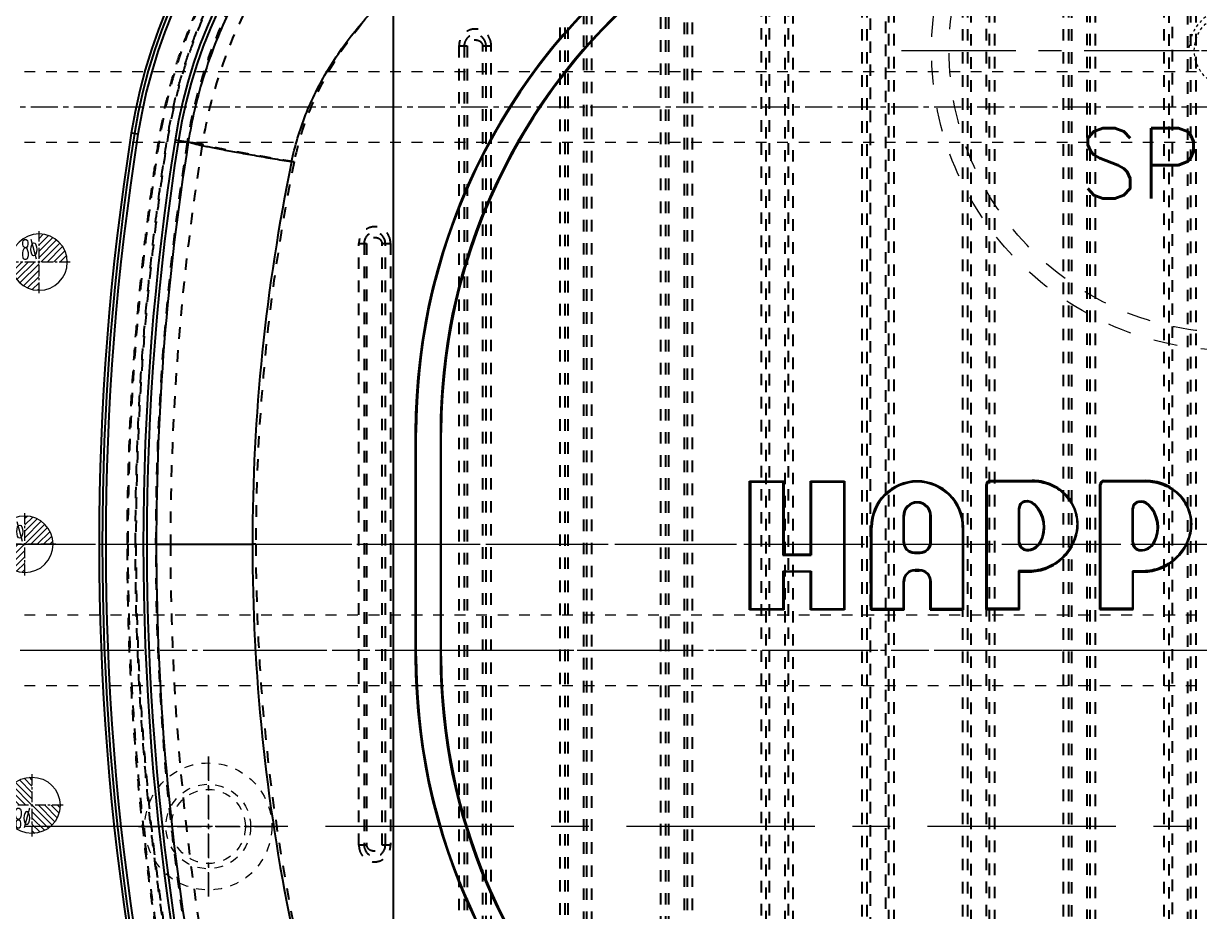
# Model space of a CAD drawing. Header units: millimetres. Extents: x 1937 to 4271, y -9032 to 1737.
# Drawn here: x 2544.9 to 2711.5, y -979.3 to -853.4 of the extents above; entities that cross this region are included whole.
import ezdxf
from ezdxf.enums import TextEntityAlignment as Align

# ---------------------------------------------------------------- set-up
doc = ezdxf.new("R2010")
doc.units = ezdxf.units.MM
doc.header["$LTSCALE"] = 16.335
doc.linetypes.add('CENTER', pattern=[0.6, 0.375, -0.075, 0.075, -0.075])
doc.linetypes.add('HIDDEN', pattern=[0.2, 0.1, -0.1])
doc.layers.get('0').update_dxf_attribs({"linetype": 'CONTINUOUS'})
for name, color, linetype, lineweight in [('center', 1, 'CENTER', 9), ('cool', 153, 'HIDDEN', 9), ('epin', 13, 'CONTINUOUS', 9), ('moldbase', 7, 'CONTINUOUS', 20), ('screw', 33, 'CONTINUOUS', 13), ('sp', 193, 'CONTINUOUS', 9)]:
    doc.layers.add(name, color=color, linetype=linetype, lineweight=lineweight)
doc.layers.add('DEFAULT_2', color=8, linetype='HIDDEN')
doc.styles.add('TXT', font='txt.shx', dxfattribs={"bigfont": 'gbcbig.shx'})
doc.styles.add('TXT05', font='txt.shx', dxfattribs={"width": 0.5, "bigfont": 'gbcbig.shx'})

# ---------------------------------------------------------------- blocks, each defined once
blk = doc.blocks.new('2')
at = {"layer": 'moldbase', "color": 1, "linetype": 'CENTER', "ltscale": 0.55978}
for p, q in [((2138.27, -977.11), (2138.27, -957.31)), ((2138.27, -977.11), (2138.27, -957.31)), ((2138.27, -957.31), (2138.27, -977.11)), ((2148.17, -967.21), (2128.37, -967.21)), ((2128.37, -967.21), (2148.17, -967.21)), ((2128.37, -967.21), (2148.17, -967.21))]:
    blk.add_line(p, q, dxfattribs=at)
at = {"layer": 'moldbase', "color": 8, "linetype": 'HIDDEN', "ltscale": 0.746373}
for radius in [9, 9, 9, 6, 6, 6, 5.25, 5.25, 5.25]:
    blk.add_circle((2138.27, -967.21), radius, dxfattribs=at)
blk = doc.blocks.new('sp_80_th', base_point=(283.27, -1197.21))
at = {"layer": 'sp', "color": 1, "linetype": 'CENTER', "ltscale": 2.643404}
for p, q in [((283.27, -1243.96), (283.27, -1150.46)), ((236.52, -1197.21), (330.02, -1197.21))]:
    blk.add_line(p, q, dxfattribs=at)
at = {"layer": 'sp', "linetype": 'HIDDEN', "ltscale": 2.073258}
for radius in [42.5, 40]:
    blk.add_circle((283.27, -1197.21), radius, dxfattribs=at)
at = {"layer": 'sp', "color": 6, "style": 'TXT'}
blk.add_text('SP%%c80', height=10, dxfattribs=at).set_placement((283.27, -1213.21), align=Align.MIDDLE)
blk = doc.blocks.new('screw_m12_g')
at = {"layer": 'screw', "color": 1, "linetype": 'CENTER', "ltscale": 0.24}
for p, q in [((0, -6.6), (0, 6.6)), ((-6.6, 0), (6.6, 0))]:
    blk.add_line(p, q, dxfattribs=at)
at = {"layer": 'screw', "color": 33, "linetype": 'HIDDEN', "ltscale": 0.24}
blk.add_circle((0, 0), 5.25, dxfattribs=at)
at = {"layer": 'screw', "color": 92, "linetype": 'HIDDEN', "ltscale": 0.24}
blk.add_arc((0, 0), 6, 270, 180, dxfattribs=at)
at = {"layer": 'screw', "color": 6, "style": 'TXT'}
blk.add_text('M12', height=2.4, dxfattribs=at).set_placement((-2.04, -3))
blk = doc.blocks.new('7')
at = {"layer": 'cool', "ltscale": 0.932966}
for p, q in [((72.6, -1087.21), (493.94, -1087.21)), ((72.6, -1097.21), (493.94, -1097.21))]:
    blk.add_line(p, q, dxfattribs=at)
at = {"layer": 'cool', "color": 1, "linetype": 'CENTER', "ltscale": 0.621977}
blk.add_line((58.27, -1092.21), (508.27, -1092.21), dxfattribs=at)
blk = doc.blocks.new('epin_ejp_8')
at = {"layer": 'epin'}
h = blk.add_hatch(dxfattribs=at)
h.set_pattern_fill('_ANSI31', color=123, scale=0.2, angle=90, style=0)
h.set_pattern_definition([(135, (-263.1036, 1313.3417), (-0.4490128, -0.4490128), [])])
h.paths.add_polyline_path([(0, 4, 0.414214), (-4, 0), (0, 0)])
h.paths.add_polyline_path([(4, 0), (0, 0), (0, -4, 0.414214)])
at = {"layer": 'epin', "color": 1, "linetype": 'CENTER', "ltscale": 0.248791}
for p, q in [((0, -4.4), (0, 4.4)), ((-4.4, 0), (4.4, 0))]:
    blk.add_line(p, q, dxfattribs=at)
at = {"layer": 'epin'}
blk.add_circle((0, 0), 4, dxfattribs=at)
at = {"layer": 'epin', "color": 6, "style": 'TXT05', "width": 0.5}
blk.add_text('%%c8', height=2.8, dxfattribs=at).set_placement((1.33, 1.8), align=Align.MIDDLE)
blk = doc.blocks.new('11')
at = {"layer": 'epin', "color": 4, "xscale": -1}
for p in [(2547.05, -887.21), (2545.05, -927.21, 0)]:
    blk.add_blockref('epin_ejp_8', p, dxfattribs=at)
at = {"layer": 'epin', "color": 4, "rotation": 180.0000000000009}
blk.add_blockref('epin_ejp_8', (2546.05, -964.21), dxfattribs=at)

msp = doc.modelspace()

# ---------------------------------------------------------------- linework, layer by layer
at = {"color": 7, "linetype": 'Continuous'}
for p, q in [((2597.245, -848.731), (2597.245, -1005.689)), ((2561.071, -869.075), (2560.132, -868.927)), ((2568.21, -870.203), (2566.324, -869.905)), ((2600.387, -911.356), (2600.387, -943.064)), ((2600.515, -911.356), (2600.387, -911.356)), ((2600.515, -943.064), (2600.515, -911.356)), ((2603.942, -911.356), (2603.942, -943.064)), ((2604.071, -911.356), (2603.942, -911.356)), ((2604.071, -943.064), (2604.071, -911.356)), ((2647.762, -936.502), (2647.762, -918.248)), ((2647.762, -918.248), (2647.891, -918.376)), ((2647.762, -918.248), (2652.608, -918.248)), ((2647.891, -918.376), (2647.891, -936.374)), ((2647.891, -918.376), (2652.479, -918.376)), ((2652.608, -918.248), (2652.479, -918.376)), ((2652.479, -918.376), (2652.479, -928.745)), ((2652.608, -918.248), (2652.608, -928.617)), ((2656.381, -928.617), (2656.381, -918.248)), ((2656.381, -918.248), (2656.509, -918.376)), ((2656.381, -918.248), (2661.227, -918.248)), ((2656.509, -918.376), (2656.509, -928.745)), ((2656.509, -918.376), (2661.098, -918.376)), ((2661.227, -918.248), (2661.098, -918.376)), ((2661.098, -918.376), (2661.098, -936.374)), ((2661.227, -918.248), (2661.227, -936.502)), ((2681.85, -918.166), (2681.85, -918.294)), ((2681.85, -918.166), (2687.824, -918.166)), ((2681.85, -918.294), (2687.824, -918.294)), ((2687.824, -918.294), (2687.824, -918.166)), ((2697.974, -918.19), (2697.974, -918.319)), ((2697.974, -918.19), (2703.948, -918.19)), ((2697.974, -918.319), (2703.948, -918.319)), ((2703.948, -918.319), (2703.948, -918.19)), ((2681.298, -936.436), (2681.298, -918.717)), ((2681.427, -918.717), (2681.298, -918.717)), ((2681.427, -936.308), (2681.427, -918.717)), ((2697.423, -936.461), (2697.423, -918.741)), ((2697.551, -918.741), (2697.423, -918.741)), ((2697.551, -936.332), (2697.551, -918.741)), ((2686.773, -921.224), (2686.746, -921.099)), ((2688.081, -921.592), (2688.169, -921.499)), ((2702.897, -921.249), (2702.87, -921.123)), ((2704.206, -921.617), (2704.294, -921.523)), ((2669.537, -923.205), (2669.537, -926.857)), ((2669.665, -923.205), (2669.537, -923.205)), ((2669.665, -926.857), (2669.665, -923.205)), ((2673.381, -926.857), (2673.381, -923.205)), ((2673.51, -923.205), (2673.381, -923.205)), ((2673.51, -926.857), (2673.51, -923.205)), ((2685.887, -922.144), (2685.887, -926.901)), ((2686.015, -922.16), (2685.887, -922.16)), ((2686.015, -926.901), (2686.015, -922.16)), ((2702.011, -922.169), (2702.011, -926.925)), ((2702.14, -922.184), (2702.011, -922.184)), ((2702.14, -926.925), (2702.14, -922.184)), ((2664.965, -936.502), (2664.965, -924.809)), ((2665.093, -924.809), (2664.965, -924.809)), ((2665.093, -936.374), (2665.093, -924.809)), ((2677.953, -924.809), (2677.953, -936.374)), ((2678.082, -924.809), (2677.953, -924.809)), ((2678.082, -936.502), (2678.082, -924.809)), ((2694.293, -924.636), (2694.165, -924.63)), ((2710.418, -924.661), (2710.29, -924.655)), ((2563.663, -927.21), (2577.292, -927.21)), ((2669.537, -926.857), (2669.665, -926.857)), ((2671.124, -928.316), (2671.124, -928.445)), ((2671.124, -928.316), (2671.922, -928.316)), ((2671.922, -928.445), (2671.922, -928.316)), ((2673.381, -926.857), (2673.51, -926.857)), ((2685.887, -926.901), (2686.015, -926.901)), ((2687.024, -927.956), (2687.018, -928.085)), ((2688.907, -926.902), (2689.019, -926.964)), ((2702.011, -926.925), (2702.14, -926.925)), ((2703.149, -927.981), (2703.143, -928.109)), ((2705.032, -926.927), (2705.144, -926.989)), ((2652.608, -928.617), (2652.479, -928.745)), ((2652.479, -928.745), (2656.509, -928.745)), ((2652.608, -928.617), (2656.381, -928.617)), ((2656.381, -928.617), (2656.509, -928.745)), ((2671.124, -928.445), (2671.922, -928.445)), ((2652.479, -930.998), (2652.479, -936.374)), ((2652.608, -931.126), (2652.479, -930.998)), ((2652.479, -930.998), (2656.509, -930.998)), ((2652.608, -931.126), (2652.608, -936.502)), ((2656.381, -931.126), (2652.608, -931.126)), ((2656.381, -931.126), (2656.509, -930.998)), ((2656.381, -936.502), (2656.381, -931.126)), ((2656.509, -930.998), (2656.509, -936.374)), ((2671.225, -930.834), (2671.225, -930.962)), ((2671.822, -930.834), (2671.225, -930.834)), ((2671.225, -930.962), (2671.822, -930.962)), ((2671.822, -930.962), (2671.822, -930.834)), ((2685.888, -930.974), (2685.888, -936.308)), ((2686.016, -931.102), (2685.888, -930.974)), ((2687.423, -930.974), (2685.888, -930.974)), ((2686.016, -936.436), (2686.016, -931.102)), ((2686.016, -931.102), (2687.423, -931.102)), ((2687.423, -931.102), (2687.423, -930.974)), ((2702.013, -930.998), (2702.013, -936.332)), ((2702.141, -931.127), (2702.013, -930.998)), ((2703.548, -930.998), (2702.013, -930.998)), ((2702.141, -936.461), (2702.141, -931.127)), ((2702.141, -931.127), (2703.548, -931.127)), ((2703.548, -931.127), (2703.548, -930.998)), ((2669.537, -932.521), (2669.537, -936.374)), ((2669.665, -932.521), (2669.537, -932.521)), ((2669.665, -936.502), (2669.665, -932.521)), ((2673.381, -936.502), (2673.381, -932.521)), ((2673.51, -932.521), (2673.381, -932.521)), ((2673.51, -936.374), (2673.51, -932.521)), ((2647.762, -936.502), (2647.891, -936.374)), ((2652.608, -936.502), (2647.762, -936.502)), ((2647.891, -936.374), (2652.479, -936.374)), ((2652.608, -936.502), (2652.479, -936.374)), ((2656.381, -936.502), (2656.509, -936.374)), ((2661.227, -936.502), (2656.381, -936.502)), ((2656.509, -936.374), (2661.098, -936.374)), ((2661.227, -936.502), (2661.098, -936.374)), ((2664.965, -936.502), (2665.093, -936.374)), ((2664.965, -936.502), (2669.665, -936.502)), ((2669.537, -936.374), (2665.093, -936.374)), ((2669.665, -936.502), (2669.537, -936.374)), ((2673.381, -936.502), (2673.51, -936.374)), ((2673.381, -936.502), (2678.082, -936.502)), ((2677.953, -936.374), (2673.51, -936.374)), ((2678.082, -936.502), (2677.953, -936.374)), ((2681.298, -936.436), (2681.427, -936.308)), ((2681.298, -936.436), (2686.016, -936.436)), ((2685.888, -936.308), (2681.427, -936.308)), ((2686.016, -936.436), (2685.888, -936.308)), ((2697.423, -936.461), (2697.551, -936.332)), ((2697.423, -936.461), (2702.141, -936.461)), ((2702.013, -936.332), (2697.551, -936.332)), ((2702.141, -936.461), (2702.013, -936.332)), ((2600.387, -943.064), (2600.515, -943.064)), ((2603.942, -943.064), (2604.071, -943.064))]:
    msp.add_line(p, q, dxfattribs=at)
for centre, radius, start, end in [((2634.992, -880.748), 75.788, 98.74901, 171.02639), ((2634.992, -880.748), 75.339, 98.74901, 171.02639), ((2634.992, -880.748), 74.837, 98.74901, 171.02639), ((2634.992, -880.748), 69.519, 98.74901, 171.02639), ((2634.992, -880.748), 69.018, 98.74901, 171.02639), ((2686.8, -911.356), 86.284, 90, 180), ((2686.8, -911.356), 82.857, 90, 180), ((2686.8, -911.356), 86.413, 125.61544, 180), ((2686.8, -911.356), 82.729, 121.88132, 180), ((2929.216, -927.21), 373.658, 171.02639, 188.97361), ((2929.216, -927.21), 373.209, 171.02639, 188.97361), ((2929.216, -927.21), 372.707, 171.02639, 188.97361), ((2929.216, -927.21), 367.389, 171.02639, 188.97361), ((2929.216, -927.21), 366.888, 171.02639, 188.97361), ((2924.074, -927.268), 360.411, 170.88974, 179.99074), ((2845.998, -927.354), 268.706, 168.33318, 179.96941), ((2671.523, -924.809), 6.559, 360, 180), ((2671.523, -924.809), 6.43, 360, 180), ((2681.85, -918.717), 0.551, 90, 180), ((2681.85, -918.717), 0.423, 90, 180), ((2697.974, -918.741), 0.551, 90, 180), ((2697.974, -918.741), 0.423, 90, 180), ((2671.523, -923.205), 1.986, 359.99997, 179.99997), ((2671.523, -923.205), 1.858, 359.99997, 179.99997), ((2686.971, -922.16), 0.956, 102.00106, 180), ((2687.077, -922.655), 1.591, 46.60569, 102.00106), ((2687.077, -922.655), 1.462, 46.60572, 102.00106), ((2685.067, -924.78), 4.387, 331.07286, 46.6053), ((2685.067, -924.78), 4.516, 331.07286, 46.6053), ((2703.096, -922.184), 0.956, 102.00106, 180), ((2703.201, -922.679), 1.591, 46.60569, 102.00106), ((2703.201, -922.679), 1.462, 46.60572, 102.00106), ((2701.191, -924.805), 4.387, 331.07286, 46.6053), ((2701.191, -924.805), 4.516, 331.07286, 46.6053), ((2924.095, -927.15), 360.431, 180.00952, 189.11), ((2845.998, -927.067), 268.706, 180.03059, 191.66682), ((2671.124, -926.857), 1.587, 180, 270), ((2671.124, -926.857), 1.459, 180, 270), ((2671.922, -926.857), 1.587, 270, 0), ((2671.922, -926.857), 1.459, 270, 0), ((2687.072, -926.901), 1.185, 180, 267.41042), ((2687.072, -926.901), 1.057, 180, 267.41042), ((2687.117, -925.913), 2.174, 267.41042, 331.07286), ((2687.117, -925.913), 2.045, 267.41042, 331.07286), ((2703.197, -926.925), 1.185, 180, 267.41042), ((2703.197, -926.925), 1.057, 180, 267.41042), ((2703.241, -925.938), 2.174, 267.41042, 331.07286), ((2703.241, -925.938), 2.045, 267.41042, 331.07286), ((2671.225, -932.521), 1.688, 90, 180), ((2671.225, -932.521), 1.559, 90, 180), ((2671.822, -932.521), 1.688, 0, 90), ((2671.822, -932.521), 1.559, 0, 90), ((2686.8, -943.064), 86.413, 180, 234.38456), ((2686.8, -943.064), 86.284, 180, 270), ((2686.8, -943.064), 82.857, 180, 270), ((2686.8, -943.064), 82.729, 180, 238.11868)]:
    msp.add_arc(centre, radius, start, end, dxfattribs=at)
for points, knots in [([(2583.491, -837.066), (2581.501, -839.413), (2577.831, -844.38), (2573.386, -852.5), (2570.085, -861.148), (2568.695, -867.165), (2568.21, -870.203)], [0, 0, 0, 0, 0.2500741, 0.5000447, 0.7499954, 1, 1, 1, 1]), ([(2582.844, -873.016), (2583.311, -870.745), (2584.668, -866.24), (2587.832, -859.864), (2592.044, -853.944), (2595.426, -850.402), (2597.245, -848.731)], [0, 0, 0, 0, 0.242583, 0.4894023, 0.7416661, 1, 1, 1, 1]), ([(2582.844, -873.016), (2581.964, -872.87), (2580.211, -872.577), (2577.631, -872.132), (2575.185, -871.695), (2572.991, -871.287), (2571.369, -870.969), (2570.274, -870.74), (2569.624, -870.597), (2569.097, -870.473), (2568.692, -870.369), (2568.41, -870.284), (2568.261, -870.231), (2568.21, -870.203)], [0, 0, 0, 0, 0.1793929, 0.3575727, 0.5269134, 0.6791806, 0.8066478, 0.8594477, 0.9042197, 0.9405358, 0.9684626, 0.9882015, 1, 1, 1, 1]), ([(2694.293, -924.636), (2694.311, -924.211), (2694.258, -923.353), (2693.798, -921.708), (2692.824, -920.244), (2691.483, -919.185), (2689.964, -918.404), (2688.672, -918.166), (2687.824, -918.166)], [0, 0, 0, 0, 0.1252718, 0.2506064, 0.499847, 0.6251605, 0.75047, 1, 1, 1, 1]), ([(2687.824, -918.294), (2688.655, -918.294), (2690.334, -918.601), (2692.486, -919.98), (2693.917, -922.106), (2694.199, -923.8), (2694.165, -924.63)], [0, 0, 0, 0, 0.2502633, 0.5002376, 0.7500838, 1, 1, 1, 1]), ([(2710.418, -924.661), (2710.435, -924.236), (2710.382, -923.378), (2709.923, -921.732), (2708.949, -920.268), (2707.608, -919.21), (2706.088, -918.429), (2704.796, -918.19), (2703.948, -918.19)], [0, 0, 0, 0, 0.1252718, 0.2506064, 0.499847, 0.6251605, 0.75047, 1, 1, 1, 1]), ([(2703.948, -918.319), (2704.779, -918.319), (2706.459, -918.626), (2708.611, -920.005), (2710.042, -922.13), (2710.324, -923.825), (2710.29, -924.654)], [0, 0, 0, 0, 0.2502633, 0.5002376, 0.7500838, 1, 1, 1, 1]), ([(2686.746, -921.099), (2686.512, -921.149), (2686.068, -921.416), (2685.887, -921.905), (2685.887, -922.144)], [0, 0, 0, 0, 0.4998673, 1, 1, 1, 1]), ([(2702.87, -921.123), (2702.637, -921.173), (2702.192, -921.44), (2702.011, -921.93), (2702.011, -922.169)], [0, 0, 0, 0, 0.4998673, 1, 1, 1, 1]), ([(2694.165, -924.63), (2694.112, -925.471), (2693.665, -927.147), (2692.131, -929.223), (2689.967, -930.63), (2688.266, -930.974), (2687.423, -930.974)], [0, 0, 0, 0, 0.2499863, 0.5000031, 0.7500191, 1, 1, 1, 1]), ([(2687.423, -931.102), (2688.282, -931.102), (2690.016, -930.753), (2692.222, -929.318), (2693.785, -927.202), (2694.24, -925.493), (2694.293, -924.636)], [0, 0, 0, 0, 0.2499782, 0.4999864, 0.7500007, 1, 1, 1, 1]), ([(2710.29, -924.654), (2710.237, -925.495), (2709.79, -927.171), (2708.256, -929.248), (2706.091, -930.655), (2704.39, -930.998), (2703.548, -930.998)], [0, 0, 0, 0, 0.2499863, 0.5000031, 0.7500191, 1, 1, 1, 1]), ([(2703.548, -931.127), (2704.406, -931.127), (2706.14, -930.777), (2708.346, -929.343), (2709.909, -927.227), (2710.364, -925.518), (2710.418, -924.661)], [0, 0, 0, 0, 0.2499782, 0.4999864, 0.7500007, 1, 1, 1, 1])]:
    msp.add_open_spline(points, degree=3, knots=knots, dxfattribs=at)
at = {"layer": 'center', "color": 1, "linetype": 'CENTER', "ltscale": 1.853314}
msp.add_line((2525.558, -927.21, 0), (2906.532, -927.21, 0), dxfattribs=at)
at = {"layer": 'center', "color": 1, "linetype": 'CENTER', "ltscale": 1.86513}
msp.add_line((2555.558, -927.21), (2876.532, -927.21), dxfattribs=at)
at = {"layer": 'center', "color": 1, "linetype": 'CENTER', "ltscale": 2.674503}
msp.add_line((2466.045, -942.21), (2966.045, -942.21), dxfattribs=at)
at = {"layer": 'DEFAULT_2', "color": 8, "linetype": 'HIDDEN'}
for p, q in [((2693.372, -837.866), (2693.372, -1016.554)), ((2695.604, -1016.554), (2695.604, -837.866)), ((2707.643, -837.52), (2707.643, -1016.901)), ((2709.875, -1016.901), (2709.875, -837.52)), ((2664.83, -839.59), (2664.83, -1014.83)), ((2667.062, -1014.83), (2667.062, -839.59)), ((2679.101, -838.556), (2679.101, -1015.864)), ((2681.333, -1015.864), (2681.333, -838.556)), ((2649.387, -840.97), (2649.387, -1013.45)), ((2650.129, -1013.449), (2650.129, -840.971)), ((2650.559, -840.971), (2650.559, -1013.449)), ((2652.791, -1013.449), (2652.791, -840.971)), ((2653.221, -840.971), (2653.221, -1013.449)), ((2653.962, -1013.45), (2653.962, -840.97)), ((2663.658, -841.108), (2663.658, -1013.313)), ((2664.401, -841.108), (2664.401, -1013.313)), ((2667.491, -1013.313), (2667.491, -841.108)), ((2668.233, -1013.313), (2668.233, -841.108)), ((2677.929, -841.108), (2677.929, -1013.313)), ((2678.671, -841.108), (2678.671, -1013.313)), ((2681.763, -1013.313), (2681.763, -841.108)), ((2682.504, -1013.313), (2682.504, -841.108)), ((2692.2, -841.108), (2692.2, -1013.313)), ((2692.942, -841.108), (2692.942, -1013.359)), ((2696.034, -1013.313), (2696.034, -841.108)), ((2696.775, -1013.313), (2696.775, -841.108)), ((2706.471, -841.108), (2706.471, -1013.313)), ((2707.213, -1013.372), (2707.213, -841.048)), ((2710.305, -1013.348), (2710.305, -841.072)), ((2711.046, -1013.313), (2711.046, -841.108)), ((2635.116, -842.701), (2635.116, -1011.719)), ((2635.858, -842.701), (2635.858, -1011.719)), ((2636.288, -842.701), (2636.288, -1011.719)), ((2638.52, -1011.719), (2638.52, -842.701)), ((2638.95, -1011.719), (2638.95, -842.701)), ((2639.691, -1011.719), (2639.691, -842.701)), ((2620.845, -847.399), (2620.845, -1007.021)), ((2621.587, -847.399), (2621.587, -1007.021)), ((2622.017, -847.399), (2622.017, -1007.021)), ((2624.249, -1007.021), (2624.249, -847.399)), ((2624.679, -1007.021), (2624.679, -847.399)), ((2625.42, -1007.021), (2625.42, -847.399)), ((2606.574, -856.566), (2606.574, -997.854)), ((2606.574, -856.566), (2607.746, -856.566)), ((2607.316, -856.566), (2607.316, -997.854)), ((2607.746, -856.566), (2607.746, -997.854)), ((2609.978, -997.854), (2609.978, -856.566)), ((2609.978, -856.566), (2611.149, -856.566)), ((2610.408, -997.854), (2610.408, -856.566)), ((2611.149, -997.854), (2611.149, -856.566)), ((2570.189, -870.515), (2568.21, -870.203)), ((2592.39, -969.857), (2592.39, -884.563)), ((2592.39, -884.563), (2593.475, -884.563)), ((2593.119, -884.563), (2593.119, -969.857)), ((2593.475, -884.563), (2593.475, -969.857)), ((2595.707, -969.857), (2595.707, -884.563)), ((2595.707, -884.563), (2596.873, -884.563)), ((2596.136, -969.857), (2596.136, -884.563)), ((2596.873, -884.563), (2596.873, -969.857)), ((2559.641, -927.21), (2559.578, -927.21)), ((2560.784, -927.21), (2560.721, -927.21)), ((2577.782, -927.21), (2577.292, -927.21)), ((2593.475, -969.857), (2592.39, -969.857)), ((2596.873, -969.857), (2595.707, -969.857))]:
    msp.add_line(p, q, dxfattribs=at)
for centre, radius, start, end in [((2634.992, -880.748), 67.766, 98.74901, 171.02639), ((2929.216, -927.21), 365.636, 171.02639, 188.97361), ((2924.094, -927.27), 358.427, 170.88924, 179.99044), ((2853.004, -927.343), 275.223, 168.61536, 179.97229), ((2924.094, -927.15), 358.427, 180.00956, 189.11076), ((2853.004, -927.077), 275.223, 180.02771, 191.38464)]:
    msp.add_arc(centre, radius, start, end, dxfattribs=at)
for points, knots in [([(2559.578, -927.21), (2559.578, -922.337), (2559.723, -915.025), (2560.204, -905.29), (2560.711, -897.996), (2561.36, -890.714), (2562.154, -883.447), (2562.937, -877.405), (2563.62, -872.579), (2564.192, -868.968), (2564.865, -865.374), (2565.726, -861.819), (2566.787, -858.319), (2568.018, -854.875), (2569.421, -851.497), (2571.521, -847.097), (2574.561, -841.805), (2578.835, -835.86), (2583.693, -830.381), (2589.082, -825.424), (2594.948, -821.042), (2601.228, -817.277), (2607.861, -814.176), (2614.771, -811.747), (2620.716, -810.368), (2625.523, -809.559), (2629.142, -809.045), (2632.764, -808.549), (2636.385, -808.052), (2640.009, -807.574), (2644.846, -806.977), (2650.899, -806.287), (2658.171, -805.541), (2665.452, -804.886), (2672.741, -804.318), (2682.467, -803.679), (2694.639, -803.1), (2704.384, -802.873), (2709.257, -802.818)], [0, 0, 0, 0, 0.0624978, 0.0937481, 0.1249983, 0.1562486, 0.1874987, 0.2187485, 0.234373, 0.2500021, 0.26563, 0.2812543, 0.2968847, 0.3125143, 0.3281415, 0.3437693, 0.375015, 0.4062602, 0.4375058, 0.4687519, 0.4999989, 0.5312466, 0.5624953, 0.5937455, 0.6249961, 0.640623, 0.6562486, 0.6718748, 0.6874998, 0.7031244, 0.7187494, 0.75, 0.7812501, 0.8125003, 0.8437506, 0.8750009, 0.9375004, 1, 1, 1, 1]), ([(2709.215, -802.882), (2704.345, -802.937), (2694.605, -803.165), (2682.441, -803.744), (2672.72, -804.383), (2665.436, -804.951), (2658.159, -805.606), (2650.89, -806.35), (2643.631, -807.181), (2637.591, -807.945), (2632.765, -808.608), (2629.148, -809.114), (2625.532, -809.635), (2621.927, -810.231), (2618.346, -810.966), (2614.814, -811.907), (2611.335, -813.028), (2606.776, -814.749), (2601.253, -817.337), (2594.976, -821.098), (2589.115, -825.479), (2583.73, -830.434), (2578.876, -835.911), (2574.606, -841.853), (2570.962, -848.198), (2568.478, -853.769), (2566.84, -858.358), (2565.788, -861.859), (2564.918, -865.409), (2564.229, -868.998), (2563.687, -872.612), (2563.175, -876.229), (2562.682, -879.849), (2562.231, -883.474), (2561.818, -887.104), (2561.314, -891.948), (2560.772, -898.013), (2560.267, -905.302), (2559.786, -915.032), (2559.641, -922.339), (2559.641, -927.21)], [0, 0, 0, 0, 0.0625008, 0.1250012, 0.1562519, 0.1875025, 0.2187531, 0.2500036, 0.2812541, 0.3125045, 0.3281297, 0.3437549, 0.35938, 0.3750081, 0.3906336, 0.4062608, 0.4218906, 0.4375181, 0.4687638, 0.5000096, 0.5312554, 0.5625012, 0.5937471, 0.6249929, 0.6562388, 0.6874845, 0.7031126, 0.7187406, 0.734369, 0.7499946, 0.7656207, 0.7812476, 0.7968722, 0.8124972, 0.8281229, 0.8437486, 0.874999, 0.9062498, 0.9375006, 1, 1, 1, 1]), ([(2560.721, -927.21), (2560.721, -922.375), (2560.864, -915.12), (2561.339, -905.46), (2561.84, -898.224), (2562.48, -890.998), (2563.261, -883.786), (2564.207, -876.595), (2565.035, -870.605), (2565.936, -865.853), (2566.777, -862.322), (2567.815, -858.845), (2569.435, -854.287), (2571.891, -848.751), (2575.506, -842.45), (2579.747, -836.551), (2584.57, -831.118), (2589.926, -826.209), (2595.756, -821.875), (2600.962, -818.78), (2605.297, -816.635), (2608.628, -815.195), (2612.03, -813.93), (2615.489, -812.835), (2619.001, -811.917), (2622.561, -811.215), (2626.143, -810.648), (2629.732, -810.118), (2633.324, -809.617), (2638.115, -808.968), (2644.112, -808.21), (2651.319, -807.39), (2658.536, -806.655), (2665.76, -806.007), (2672.992, -805.446), (2682.643, -804.814), (2694.719, -804.242), (2704.389, -804.016), (2709.224, -803.961)], [0, 0, 0, 0, 0.0624991, 0.0937498, 0.125, 0.1562507, 0.1875007, 0.2187507, 0.2500008, 0.2656296, 0.2812561, 0.2968839, 0.312513, 0.3437577, 0.3750034, 0.4062488, 0.4374943, 0.4687397, 0.4999852, 0.5312305, 0.5468588, 0.5624862, 0.5781132, 0.5937437, 0.6093715, 0.6249946, 0.6406244, 0.6562505, 0.6718742, 0.687499, 0.7187495, 0.7499994, 0.7812496, 0.8124997, 0.84375, 0.8750003, 0.9375, 1, 1, 1, 1]), ([(2709.266, -804.024), (2704.434, -804.078), (2694.771, -804.303), (2680.288, -804.989), (2668.236, -805.851), (2658.608, -806.708), (2651.397, -807.44), (2644.197, -808.269), (2638.206, -809.032), (2633.415, -809.675), (2628.622, -810.331), (2622.642, -811.216), (2615.547, -812.771), (2608.671, -815.132), (2602.079, -818.197), (2595.827, -821.907), (2589.99, -826.237), (2584.632, -831.146), (2579.806, -836.579), (2575.562, -842.477), (2571.948, -848.781), (2569.488, -854.318), (2567.87, -858.879), (2566.834, -862.357), (2565.986, -865.883), (2565.081, -870.633), (2564.417, -875.425), (2563.802, -880.221), (2563.213, -885.018), (2562.542, -891.021), (2561.894, -898.24), (2561.401, -905.473), (2561.048, -912.714), (2560.833, -919.961), (2560.784, -924.794), (2560.784, -927.21)], [0, 0, 0, 0, 0.0624778, 0.1249545, 0.1874328, 0.2186768, 0.2499155, 0.2811409, 0.3123692, 0.3279961, 0.3436372, 0.3749175, 0.4061342, 0.4373971, 0.4686991, 0.4999706, 0.531227, 0.5624907, 0.5937535, 0.6250104, 0.656267, 0.6875406, 0.7031841, 0.7188181, 0.7344363, 0.7500518, 0.7813162, 0.7969485, 0.812571, 0.8438003, 0.8750334, 0.9062763, 0.9375206, 0.9687617, 1, 1, 1, 1]), ([(2585.019, -838.362), (2583.088, -840.639), (2579.526, -845.459), (2575.213, -853.338), (2572.01, -861.729), (2570.66, -867.567), (2570.189, -870.515)], [0, 0, 0, 0, 0.2500775, 0.5000459, 0.7499939, 1, 1, 1, 1]), ([(2597.245, -848.731), (2593.736, -852.035), (2589.113, -857.685), (2584.974, -866.248), (2583.652, -870.747), (2583.197, -873.016)], [0, 0, 0, 0, 0.5083253, 0.7559496, 1, 1, 1, 1]), ([(2611.149, -856.566), (2611.149, -856.261), (2611.042, -855.645), (2610.552, -854.845), (2609.785, -854.3), (2608.864, -854.108), (2607.942, -854.298), (2607.174, -854.843), (2606.681, -855.643), (2606.574, -856.26), (2606.574, -856.566)], [0, 0, 0, 0, 0.1249801, 0.2498974, 0.3747645, 0.4997196, 0.6246376, 0.7496398, 0.8747601, 1, 1, 1, 1]), ([(2610.408, -856.566), (2610.414, -856.361), (2610.328, -855.948), (2609.998, -855.416), (2609.481, -855.053), (2608.863, -854.924), (2608.245, -855.051), (2607.728, -855.415), (2607.395, -855.946), (2607.306, -856.361), (2607.316, -856.566)], [0, 0, 0, 0, 0.1249779, 0.2498292, 0.3747215, 0.49966, 0.6246792, 0.7495228, 0.8748677, 1, 1, 1, 1]), ([(2609.978, -856.566), (2609.978, -856.441), (2609.888, -856.188), (2609.597, -855.937), (2609.243, -855.793), (2608.862, -855.747), (2608.481, -855.793), (2608.127, -855.937), (2607.836, -856.188), (2607.746, -856.441), (2607.746, -856.566)], [0, 0, 0, 0, 0.1244402, 0.2485, 0.3736444, 0.5000072, 0.6263659, 0.7515155, 0.8755718, 1, 1, 1, 1]), ([(2583.197, -873.016), (2582.394, -872.883), (2580.802, -872.616), (2578.469, -872.213), (2576.279, -871.822), (2574.336, -871.459), (2572.912, -871.179), (2571.96, -870.979), (2571.4, -870.856), (2570.947, -870.748), (2570.601, -870.659), (2570.36, -870.586), (2570.233, -870.54), (2570.189, -870.515)], [0, 0, 0, 0, 0.1841415, 0.365466, 0.5359656, 0.6875558, 0.8129083, 0.8643739, 0.9077901, 0.9428449, 0.9696985, 0.9886395, 1, 1, 1, 1]), ([(2596.873, -884.563), (2596.873, -884.263), (2596.768, -883.657), (2596.286, -882.87), (2595.533, -882.333), (2594.629, -882.14), (2593.721, -882.324), (2592.965, -882.86), (2592.488, -883.654), (2592.39, -884.262), (2592.39, -884.563)], [0, 0, 0, 0, 0.124962, 0.2498476, 0.3747119, 0.4995476, 0.6244713, 0.7494464, 0.8747239, 1, 1, 1, 1]), ([(2596.136, -884.563), (2596.136, -884.159), (2595.825, -883.333), (2594.635, -882.813), (2593.43, -883.32), (2593.119, -884.154), (2593.119, -884.563)], [0, 0, 0, 0, 0.2559789, 0.4986305, 0.7408909, 1, 1, 1, 1]), ([(2595.707, -884.563), (2595.707, -884.453), (2595.633, -884.223), (2595.371, -883.959), (2595.007, -883.797), (2594.593, -883.74), (2594.178, -883.796), (2593.812, -883.958), (2593.549, -884.221), (2593.475, -884.453), (2593.475, -884.563)], [0, 0, 0, 0, 0.1088693, 0.2282085, 0.3597813, 0.4994109, 0.6391631, 0.7710307, 0.8907764, 1, 1, 1, 1]), ([(2716.045, -1051.64), (2711.03, -1051.64), (2701, -1051.515), (2685.964, -1050.954), (2673.449, -1050.174), (2663.451, -1049.364), (2655.961, -1048.663), (2648.481, -1047.868), (2642.255, -1047.132), (2637.281, -1046.49), (2633.554, -1045.984), (2629.827, -1045.474), (2626.104, -1044.94), (2622.391, -1044.331), (2618.701, -1043.595), (2615.055, -1042.657), (2611.47, -1041.51), (2607.948, -1040.183), (2603.35, -1038.174), (2597.812, -1035.211), (2591.575, -1030.983), (2585.816, -1026.124), (2580.597, -1020.689), (2575.974, -1014.739), (2572.002, -1008.337), (2569.264, -1002.684), (2567.443, -998.009), (2566.259, -994.436), (2565.257, -990.808), (2564.478, -987.126), (2563.868, -983.413), (2563.314, -979.693), (2562.802, -975.966), (2562.166, -970.992), (2561.465, -964.762), (2560.777, -957.27), (2560.241, -949.766), (2559.731, -939.749), (2559.578, -932.225), (2559.578, -927.21)], [0, 0, 0, 0, 0.0624997, 0.1249993, 0.1874988, 0.2187491, 0.2499994, 0.2812497, 0.3125, 0.3281251, 0.3437503, 0.3593752, 0.3750001, 0.3906293, 0.4062574, 0.4218831, 0.4375146, 0.4531451, 0.4687726, 0.5000192, 0.5312643, 0.562509, 0.5937532, 0.6249971, 0.6562412, 0.6874858, 0.7031128, 0.718743, 0.7343723, 0.7499953, 0.7656246, 0.7812519, 0.7968758, 0.8125009, 0.8437514, 0.8750016, 0.9062519, 0.9375023, 1, 1, 1, 1]), ([(2559.641, -927.21), (2559.641, -932.223), (2559.794, -939.744), (2560.304, -949.757), (2560.839, -957.258), (2561.413, -963.499), (2561.946, -968.484), (2562.384, -972.218), (2562.865, -975.947), (2563.385, -979.671), (2563.912, -983.394), (2564.731, -988.34), (2566.22, -994.439), (2568.776, -1001.524), (2572.055, -1008.305), (2576.028, -1014.704), (2580.648, -1020.652), (2585.866, -1026.084), (2591.624, -1030.94), (2597.859, -1035.166), (2604.501, -1038.717), (2610.318, -1041.078), (2615.097, -1042.598), (2618.739, -1043.541), (2622.425, -1044.292), (2625.521, -1044.778), (2628.003, -1045.133), (2630.484, -1045.487), (2633.586, -1045.93), (2637.312, -1046.434), (2642.284, -1047.069), (2648.507, -1047.808), (2655.985, -1048.602), (2663.472, -1049.302), (2673.466, -1050.112), (2685.975, -1050.891), (2701.005, -1051.452), (2711.032, -1051.577), (2716.045, -1051.577)], [0, 0, 0, 0, 0.0625013, 0.0937532, 0.125005, 0.1562565, 0.1718828, 0.1875089, 0.203134, 0.21876, 0.2343879, 0.2500131, 0.2812592, 0.3125051, 0.3437509, 0.3749968, 0.4062426, 0.4374885, 0.4687343, 0.4999802, 0.5312261, 0.5624719, 0.5781006, 0.5937283, 0.6093561, 0.6249816, 0.6327952, 0.6406086, 0.6562342, 0.6718597, 0.6874857, 0.7187373, 0.7499888, 0.7812405, 0.8124921, 0.8749945, 0.9374971, 1, 1, 1, 1]), ([(2716.045, -1050.497), (2711.067, -1050.497), (2701.112, -1050.374), (2686.187, -1049.82), (2673.766, -1049.05), (2663.842, -1048.251), (2656.407, -1047.559), (2648.982, -1046.775), (2642.803, -1046.044), (2637.865, -1045.417), (2634.164, -1044.923), (2630.468, -1044.397), (2626.773, -1043.863), (2623.08, -1043.313), (2619.414, -1042.593), (2615.794, -1041.671), (2612.227, -1040.562), (2608.724, -1039.266), (2604.152, -1037.292), (2598.641, -1034.377), (2592.437, -1030.201), (2586.707, -1025.394), (2581.518, -1020.008), (2576.925, -1014.105), (2572.983, -1007.75), (2570.272, -1002.136), (2568.473, -997.493), (2567.302, -993.945), (2566.322, -990.34), (2565.564, -986.682), (2564.951, -982.999), (2564.408, -979.305), (2563.91, -975.605), (2563.437, -971.901), (2563, -968.194), (2562.471, -963.244), (2561.906, -957.047), (2561.376, -949.598), (2560.872, -939.655), (2560.721, -932.188), (2560.721, -927.21)], [0, 0, 0, 0, 0.0625009, 0.1250014, 0.1875017, 0.2187523, 0.2500029, 0.2812534, 0.3125038, 0.3281295, 0.3437546, 0.359379, 0.3750057, 0.3906321, 0.4062568, 0.4218859, 0.4375138, 0.4531413, 0.4687692, 0.5000139, 0.5312586, 0.5625033, 0.593748, 0.6249927, 0.6562373, 0.687482, 0.703109, 0.718739, 0.7343663, 0.749991, 0.7656209, 0.7812465, 0.7968712, 0.8124967, 0.8281222, 0.8437477, 0.8749986, 0.9062494, 0.9375004, 1, 1, 1, 1]), ([(2560.784, -927.21), (2560.784, -932.185), (2560.935, -939.65), (2561.439, -949.589), (2561.968, -957.034), (2562.648, -964.467), (2563.339, -970.648), (2563.967, -975.584), (2564.477, -979.281), (2565.021, -982.973), (2565.613, -986.658), (2566.379, -990.313), (2567.363, -993.916), (2568.528, -997.463), (2570.327, -1002.104), (2573.036, -1007.716), (2576.977, -1014.068), (2581.568, -1019.969), (2586.756, -1025.352), (2592.483, -1030.157), (2598.686, -1034.33), (2604.194, -1037.244), (2608.766, -1039.213), (2612.268, -1040.51), (2615.833, -1041.625), (2619.457, -1042.527), (2623.122, -1043.235), (2626.808, -1043.826), (2630.503, -1044.35), (2634.2, -1044.855), (2637.898, -1045.355), (2642.833, -1045.988), (2649.011, -1046.713), (2656.433, -1047.498), (2663.865, -1048.189), (2673.784, -1048.988), (2686.2, -1049.757), (2701.118, -1050.311), (2711.07, -1050.434), (2716.045, -1050.434)], [0, 0, 0, 0, 0.0624978, 0.0937481, 0.1249985, 0.1562486, 0.1874994, 0.2031243, 0.2187482, 0.234376, 0.2500044, 0.2656275, 0.2812573, 0.296887, 0.312514, 0.3437585, 0.3750025, 0.4062464, 0.4374904, 0.4687352, 0.4999803, 0.5312267, 0.5468544, 0.5624856, 0.578117, 0.5937421, 0.6093708, 0.6249997, 0.6406244, 0.6562493, 0.6718745, 0.6874997, 0.71875, 0.7500003, 0.7812506, 0.812501, 0.8750006, 0.9375002, 1, 1, 1, 1]), ([(2592.39, -969.857), (2592.39, -970.157), (2592.488, -970.763), (2592.961, -971.556), (2593.715, -972.093), (2594.62, -972.28), (2595.527, -972.09), (2596.283, -971.554), (2596.767, -970.766), (2596.873, -970.158), (2596.873, -969.857)], [0, 0, 0, 0, 0.1249379, 0.2497446, 0.3744429, 0.4993133, 0.6242925, 0.7494289, 0.8746756, 1, 1, 1, 1]), ([(2593.119, -969.857), (2593.119, -970.266), (2593.43, -971.101), (2594.635, -971.607), (2595.825, -971.087), (2596.136, -970.261), (2596.136, -969.857)], [0, 0, 0, 0, 0.2591093, 0.5013695, 0.7440209, 1, 1, 1, 1]), ([(2593.475, -969.857), (2593.475, -969.967), (2593.549, -970.199), (2593.812, -970.462), (2594.178, -970.625), (2594.593, -970.681), (2595.007, -970.624), (2595.371, -970.461), (2595.633, -970.198), (2595.707, -969.967), (2595.707, -969.857)], [0, 0, 0, 0, 0.1092236, 0.2289693, 0.3608369, 0.5005891, 0.6402187, 0.7717915, 0.8911307, 1, 1, 1, 1])]:
    msp.add_open_spline(points, degree=3, knots=knots, dxfattribs=at)
at = {"layer": 'moldbase', "color": 1, "linetype": 'CENTER', "ltscale": 4.353841}
msp.add_line((3041.045, -967.21), (2391.045, -967.21), dxfattribs=at)

# ---------------------------------------------------------------- block references
for name, p in [('2', (432.778, 0)), ('11', (0, 0)), ('7', (2432.778, 150))]:
    msp.add_blockref(name, p)
at = {"xscale": -1, "rotation": 180}
msp.add_blockref('7', (2432.778, -1957.42), dxfattribs=at)
at = {"layer": 'screw'}
msp.add_blockref('screw_m12_g', (2716.045, -857.21), dxfattribs=at)
at = {"layer": 'sp'}
msp.add_blockref('sp_80_th', (2716.045, -857.21), dxfattribs=at)

doc.saveas('drawing.dxf')
